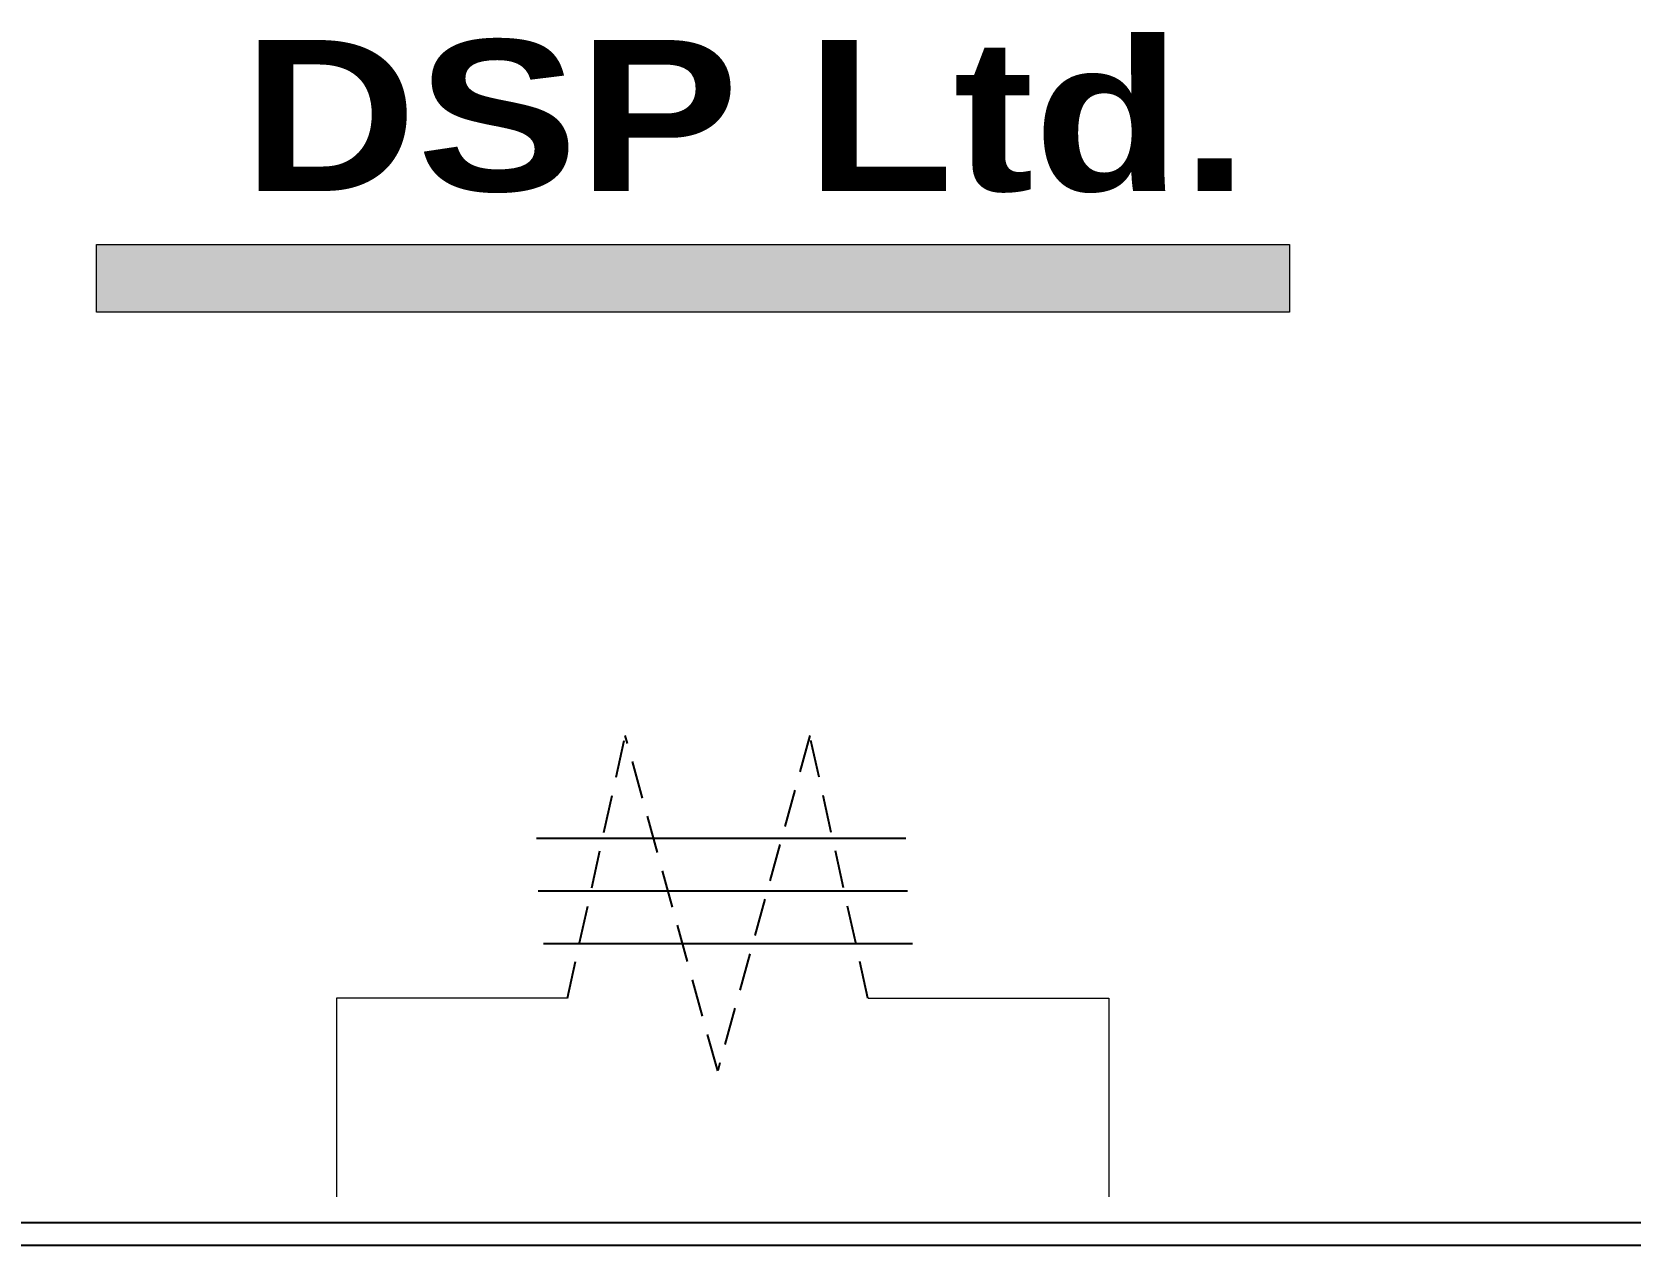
# Model space of a CAD drawing. Header units: millimetres. Extents: x 107 to 2900, y 85 to 3996.
# Drawn here: x 1458.24 to 1468.83, y 3290.3 to 3298.34 of the extents above; entities that cross this region are included whole.
import ezdxf

# ---------------------------------------------------------------- set-up
doc = ezdxf.new("R2010")
doc.units = ezdxf.units.MM
doc.linetypes.add('DASHED2', pattern=[0.375, 0.25, -0.125])
doc.layers.add('70', color=7, linetype='Continuous')
doc.layers.add('ASHADE', color=7, linetype='Continuous')
doc.styles.get("Standard").update_dxf_attribs({"font": 'BareunDotumPro1.ttf'})

# ---------------------------------------------------------------- blocks, each defined once
blk = doc.blocks.new('viprtm')
at = {"color": 7, "linetype": 'DASHED2'}
for p, q in [((1741.501, 898.109), (1741.885, 899.85)), ((1742.497, 897.628), (1741.885, 899.85)), ((1743.108, 899.85), (1742.497, 897.628)), ((1743.493, 898.109), (1743.108, 899.85))]:
    blk.add_line(p, q, dxfattribs=at)
at = {"color": 7}
for p, q in [((1742.52, 899.167), (1741.297, 899.167)), ((1743.744, 899.167), (1742.52, 899.167)), ((1742.531, 898.818), (1741.307, 898.818)), ((1743.754, 898.818), (1742.531, 898.818)), ((1742.565, 898.47), (1741.342, 898.47)), ((1743.789, 898.47), (1742.565, 898.47))]:
    blk.add_line(p, q, dxfattribs=at)
at = {"color": 7, "linetype": 'Continuous'}
for p, q in [((1644.464, 896.622), (1750.433, 896.622)), ((1644.33, 896.472), (1750.567, 896.472))]:
    blk.add_line(p, q, dxfattribs=at)
at = {"layer": '70', "lineweight": 15}
for p, q in [((1739.971, 898.109), (1739.971, 896.793)), ((1741.501, 898.109), (1739.971, 898.109)), ((1743.493, 898.109), (1745.089, 898.109)), ((1745.089, 898.109), (1745.089, 896.793))]:
    blk.add_line(p, q, dxfattribs=at)
blk = doc.blocks.new('abcde')
at = {"layer": 'ASHADE', "lineweight": 5}
blk.add_hatch(color=5, dxfattribs=at).paths.add_polyline_path([(6745.16, 94.93), (6745.16, 103.27), (6891.57, 103.27), (6891.57, 94.93)])
for p, q in [((6745.16, 94.93), (6745.16, 103.27)), ((6891.57, 103.27), (6891.57, 94.93))]:
    blk.add_line(p, q, dxfattribs=at)
at = {"layer": 'ASHADE', "color": 5, "lineweight": 5}
for p, q in [((6745.16, 103.27), (6891.57, 103.27)), ((6891.57, 94.93), (6745.16, 94.93))]:
    blk.add_line(p, q, dxfattribs=at)
at = {"layer": 'ASHADE', "lineweight": 5, "insert": (6763.1, 128.35), "char_height": 18.5261, "width": 329.6254, "attachment_point": 1}
blk.add_mtext('{\\fArial Black|b0|i0|c0|p34;DSP Ltd.}', dxfattribs=at)

msp = doc.modelspace()

# ---------------------------------------------------------------- block references
msp.add_blockref('viprtm', (-279.713, 2393.831))
at = {"color": 0, "xscale": 0.05400000000000001, "yscale": 0.05400000000000001, "zscale": 0.05400000000000001}
msp.add_blockref('abcde', (1094.428, 3291.36), dxfattribs=at)

doc.saveas('drawing.dxf')
